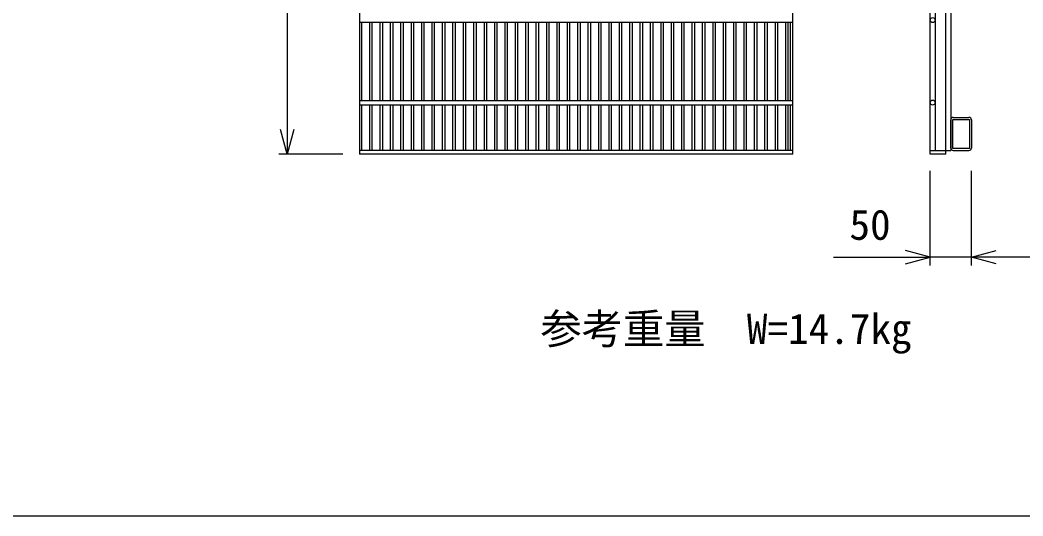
# Model space of a CAD drawing. Units: millimetres, scale not verified. Extents: x 12 to 21012, y 0 to 14850.
# Drawn here: x 13337 to 14552, y 7973 to 8573 of the extents above; entities that cross this region are included whole.
import ezdxf
from ezdxf.enums import TextEntityAlignment as Align

# ---------------------------------------------------------------- set-up
doc = ezdxf.new("R2010")
doc.units = ezdxf.units.MM
doc.header["$LTSCALE"] = 25
for name, color, linetype, lineweight in [('DIM', 7, 'Continuous', 25), ('HATCH', 6, 'Continuous', 25), ('TXT', 7, 'Continuous', 25)]:
    doc.layers.add(name, color=color, linetype=linetype, lineweight=lineweight)
doc.styles.add('ＭＳ ゴシック', font='')
doc.styles.get('ＭＳ ゴシック').set_extended_font_data('MS Gothic')

msp = doc.modelspace()

# ---------------------------------------------------------------- linework, layer by layer
at = {"layer": 'DIM'}
for p, q in [((13660.64, 8935.76), (13660.64, 8410.76)), ((13660.64, 8410.76), (13652.6, 8440.76)), ((13668.68, 8440.76), (13660.64, 8410.76)), ((13728.14, 8410.76), (13650.64, 8410.76)), ((14439.46, 8276.04), (14439.46, 8390.76)), ((14489.46, 8276.04), (14489.46, 8390.76)), ((14322.2, 8286.04), (14439.46, 8286.04)), ((14439.46, 8286.04), (14409.46, 8294.08)), ((14409.46, 8278), (14439.46, 8286.04)), ((14489.46, 8286.04), (14439.46, 8286.04)), ((14489.46, 8286.04), (14519.46, 8294.08)), ((14563.42, 8286.04), (14489.46, 8286.04)), ((14519.46, 8278), (14489.46, 8286.04))]:
    msp.add_line(p, q, dxfattribs=at)
at = {"layer": 'HATCH'}
for p, q in [((13748.14, 8935.76), (13748.14, 8410.76)), ((14273.14, 8410.76), (14273.14, 8935.76)), ((14439.46, 8410.76), (14439.46, 8935.76)), ((14445.46, 8931.26), (14445.46, 8415.26)), ((14458.46, 8410.76), (14458.46, 8935.76)), ((14464.46, 8931.26), (14464.46, 8415.26)), ((13748.14, 8570.76), (14273.14, 8570.76)), ((13751.14, 8475.76), (13751.14, 8570.76)), ((13760.73, 8475.76), (13760.73, 8570.76)), ((13763.73, 8475.76), (13763.73, 8570.76)), ((13773.32, 8475.76), (13773.32, 8570.76)), ((13776.32, 8475.76), (13776.32, 8570.76)), ((13785.91, 8475.76), (13785.91, 8570.76)), ((13788.91, 8475.76), (13788.91, 8570.76)), ((13798.5, 8475.76), (13798.5, 8570.76)), ((13801.5, 8475.76), (13801.5, 8570.76)), ((13811.09, 8475.76), (13811.09, 8570.76)), ((13814.09, 8475.76), (13814.09, 8570.76)), ((13823.68, 8475.76), (13823.68, 8570.76)), ((13826.68, 8475.76), (13826.68, 8570.76)), ((13836.27, 8475.76), (13836.27, 8570.76)), ((13839.27, 8475.76), (13839.27, 8570.76)), ((13848.86, 8475.76), (13848.86, 8570.76)), ((13851.86, 8475.76), (13851.86, 8570.76)), ((13861.45, 8475.76), (13861.45, 8570.76)), ((13864.45, 8475.76), (13864.45, 8570.76)), ((13874.04, 8475.76), (13874.04, 8570.76)), ((13877.04, 8475.76), (13877.04, 8570.76)), ((13886.86, 8475.76), (13886.86, 8570.76)), ((13889.86, 8475.76), (13889.86, 8570.76)), ((13899.45, 8475.76), (13899.45, 8570.76)), ((13902.45, 8475.76), (13902.45, 8570.76)), ((13912.04, 8475.76), (13912.04, 8570.76)), ((13915.04, 8475.76), (13915.04, 8570.76)), ((13924.63, 8475.76), (13924.63, 8570.76)), ((13927.63, 8475.76), (13927.63, 8570.76)), ((13937.22, 8475.76), (13937.22, 8570.76)), ((13940.22, 8475.76), (13940.22, 8570.76)), ((13949.81, 8475.76), (13949.81, 8570.76)), ((13952.81, 8475.76), (13952.81, 8570.76)), ((13962.4, 8475.76), (13962.4, 8570.76)), ((13965.4, 8475.76), (13965.4, 8570.76)), ((13974.99, 8475.76), (13974.99, 8570.76)), ((13977.99, 8475.76), (13977.99, 8570.76)), ((13987.58, 8475.76), (13987.58, 8570.76)), ((13990.58, 8475.76), (13990.58, 8570.76)), ((14000.17, 8475.76), (14000.17, 8570.76)), ((14003.17, 8475.76), (14003.17, 8570.76)), ((14012.76, 8475.76), (14012.76, 8570.76)), ((14015.76, 8475.76), (14015.76, 8570.76)), ((14025.35, 8475.76), (14025.35, 8570.76)), ((14028.35, 8475.76), (14028.35, 8570.76)), ((14037.94, 8475.76), (14037.94, 8570.76)), ((14040.94, 8475.76), (14040.94, 8570.76)), ((14050.53, 8475.76), (14050.53, 8570.76)), ((14053.53, 8475.76), (14053.53, 8570.76)), ((14063.12, 8475.76), (14063.12, 8570.76)), ((14066.12, 8475.76), (14066.12, 8570.76)), ((14075.71, 8475.76), (14075.71, 8570.76)), ((14078.71, 8475.76), (14078.71, 8570.76)), ((14088.3, 8475.76), (14088.3, 8570.76)), ((14091.3, 8475.76), (14091.3, 8570.76)), ((14100.88, 8475.76), (14100.88, 8570.76)), ((14103.88, 8475.76), (14103.88, 8570.76)), ((14113.47, 8475.76), (14113.47, 8570.76)), ((14116.47, 8475.76), (14116.47, 8570.76)), ((14126.06, 8475.76), (14126.06, 8570.76)), ((14129.06, 8475.76), (14129.06, 8570.76)), ((14138.65, 8475.76), (14138.65, 8570.76)), ((14141.65, 8475.76), (14141.65, 8570.76)), ((14151.24, 8475.76), (14151.24, 8570.76)), ((14154.24, 8475.76), (14154.24, 8570.76)), ((14163.83, 8475.76), (14163.83, 8570.76)), ((14166.83, 8475.76), (14166.83, 8570.76)), ((14176.42, 8475.76), (14176.42, 8570.76)), ((14179.42, 8475.76), (14179.42, 8570.76)), ((14189.01, 8475.76), (14189.01, 8570.76)), ((14192.01, 8475.76), (14192.01, 8570.76)), ((14201.6, 8475.76), (14201.6, 8570.76)), ((14204.6, 8475.76), (14204.6, 8570.76)), ((14214.19, 8475.76), (14214.19, 8570.76)), ((14217.19, 8475.76), (14217.19, 8570.76)), ((14226.78, 8475.76), (14226.78, 8570.76)), ((14229.78, 8475.76), (14229.78, 8570.76)), ((14239.37, 8475.76), (14239.37, 8570.76)), ((14242.37, 8475.76), (14242.37, 8570.76)), ((14251.96, 8475.76), (14251.96, 8570.76)), ((14254.96, 8475.76), (14254.96, 8570.76)), ((14264.55, 8475.76), (14264.55, 8570.76)), ((14267.55, 8475.76), (14267.55, 8570.76)), ((14270.14, 8475.76), (14270.14, 8570.76)), ((13748.14, 8475.76), (14273.14, 8475.76)), ((13748.14, 8470.76), (14273.14, 8470.76)), ((13751.14, 8415.26), (13751.14, 8470.76)), ((13760.73, 8415.26), (13760.73, 8470.76)), ((13763.73, 8415.26), (13763.73, 8470.76)), ((13773.32, 8415.26), (13773.32, 8470.76)), ((13776.32, 8415.26), (13776.32, 8470.76)), ((13785.91, 8415.26), (13785.91, 8470.76)), ((13788.91, 8415.26), (13788.91, 8470.76)), ((13798.5, 8415.26), (13798.5, 8470.76)), ((13801.5, 8415.26), (13801.5, 8470.76)), ((13811.09, 8415.26), (13811.09, 8470.76)), ((13814.09, 8415.26), (13814.09, 8470.76)), ((13823.68, 8415.26), (13823.68, 8470.76)), ((13826.68, 8415.26), (13826.68, 8470.76)), ((13836.27, 8415.26), (13836.27, 8470.76)), ((13839.27, 8415.26), (13839.27, 8470.76)), ((13848.86, 8415.26), (13848.86, 8470.76)), ((13851.86, 8415.26), (13851.86, 8470.76)), ((13861.45, 8415.26), (13861.45, 8470.76)), ((13864.45, 8415.26), (13864.45, 8470.76)), ((13874.04, 8415.26), (13874.04, 8470.76)), ((13877.04, 8415.26), (13877.04, 8470.76)), ((13886.86, 8415.26), (13886.86, 8470.76)), ((13889.86, 8415.26), (13889.86, 8470.76)), ((13899.45, 8415.26), (13899.45, 8470.76)), ((13902.45, 8415.26), (13902.45, 8470.76)), ((13912.04, 8415.26), (13912.04, 8470.76)), ((13915.04, 8415.26), (13915.04, 8470.76)), ((13924.63, 8415.26), (13924.63, 8470.76)), ((13927.63, 8415.26), (13927.63, 8470.76)), ((13937.22, 8415.26), (13937.22, 8470.76)), ((13940.22, 8415.26), (13940.22, 8470.76)), ((13949.81, 8415.26), (13949.81, 8470.76)), ((13952.81, 8415.26), (13952.81, 8470.76)), ((13962.4, 8415.26), (13962.4, 8470.76)), ((13965.4, 8415.26), (13965.4, 8470.76)), ((13974.99, 8415.26), (13974.99, 8470.76)), ((13977.99, 8415.26), (13977.99, 8470.76)), ((13987.58, 8415.26), (13987.58, 8470.76)), ((13990.58, 8415.26), (13990.58, 8470.76)), ((14000.17, 8415.26), (14000.17, 8470.76)), ((14003.17, 8415.26), (14003.17, 8470.76)), ((14012.76, 8415.26), (14012.76, 8470.76)), ((14015.76, 8415.26), (14015.76, 8470.76)), ((14025.35, 8415.26), (14025.35, 8470.76)), ((14028.35, 8415.26), (14028.35, 8470.76)), ((14037.94, 8415.26), (14037.94, 8470.76)), ((14040.94, 8415.26), (14040.94, 8470.76)), ((14050.53, 8415.26), (14050.53, 8470.76)), ((14053.53, 8415.26), (14053.53, 8470.76)), ((14063.12, 8415.26), (14063.12, 8470.76)), ((14066.12, 8415.26), (14066.12, 8470.76)), ((14075.71, 8415.26), (14075.71, 8470.76)), ((14078.71, 8415.26), (14078.71, 8470.76)), ((14088.3, 8415.26), (14088.3, 8470.76)), ((14091.3, 8415.26), (14091.3, 8470.76)), ((14100.88, 8415.26), (14100.88, 8470.76)), ((14103.88, 8415.26), (14103.88, 8470.76)), ((14113.47, 8415.26), (14113.47, 8470.76)), ((14116.47, 8415.26), (14116.47, 8470.76)), ((14126.06, 8415.26), (14126.06, 8470.76)), ((14129.06, 8415.26), (14129.06, 8470.76)), ((14138.65, 8415.26), (14138.65, 8470.76)), ((14141.65, 8415.26), (14141.65, 8470.76)), ((14151.24, 8415.26), (14151.24, 8470.76)), ((14154.24, 8415.26), (14154.24, 8470.76)), ((14163.83, 8415.26), (14163.83, 8470.76)), ((14166.83, 8415.26), (14166.83, 8470.76)), ((14176.42, 8415.26), (14176.42, 8470.76)), ((14179.42, 8415.26), (14179.42, 8470.76)), ((14189.01, 8415.26), (14189.01, 8470.76)), ((14192.01, 8415.26), (14192.01, 8470.76)), ((14201.6, 8415.26), (14201.6, 8470.76)), ((14204.6, 8415.26), (14204.6, 8470.76)), ((14214.19, 8415.26), (14214.19, 8470.76)), ((14217.19, 8415.26), (14217.19, 8470.76)), ((14226.78, 8415.26), (14226.78, 8470.76)), ((14229.78, 8415.26), (14229.78, 8470.76)), ((14239.37, 8415.26), (14239.37, 8470.76)), ((14242.37, 8415.26), (14242.37, 8470.76)), ((14251.96, 8415.26), (14251.96, 8470.76)), ((14254.96, 8415.26), (14254.96, 8470.76)), ((14264.55, 8415.26), (14264.55, 8470.76)), ((14267.55, 8415.26), (14267.55, 8470.76)), ((14270.14, 8415.26), (14270.14, 8470.76)), ((14467.46, 8455.26), (14486.46, 8455.26)), ((14464.46, 8418.26), (14464.46, 8452.26)), ((14466.76, 8452.96), (14487.16, 8452.96)), ((14466.76, 8417.56), (14466.76, 8452.96)), ((14487.16, 8452.96), (14487.16, 8417.56)), ((14489.46, 8452.26), (14489.46, 8418.26)), ((14273.14, 8415.26), (13748.14, 8415.26)), ((14273.14, 8410.76), (13748.14, 8410.76)), ((14439.46, 8415.26), (14464.46, 8415.26)), ((14458.46, 8410.76), (14439.46, 8410.76)), ((14487.16, 8417.56), (14466.76, 8417.56)), ((14467.46, 8415.26), (14486.46, 8415.26))]:
    msp.add_line(p, q, dxfattribs=at)
for centre in [(14442.46, 8573.26), (14442.46, 8473.26)]:
    msp.add_circle(centre, 3, dxfattribs=at)
for centre, start, end in [((14467.46, 8452.26), 90, 180), ((14486.46, 8452.26), 0, 90), ((14467.46, 8418.26), 180, 270), ((14486.46, 8418.26), 270, 0)]:
    msp.add_arc(centre, 3, start, end, dxfattribs=at)
at = {"layer": 'TXT'}
msp.add_line((9362.5, 7972.57), (18762.5, 7972.57), dxfattribs=at)

# ---------------------------------------------------------------- texts
at = {"layer": 'DIM', "style": 'ＭＳ ゴシック'}
for s, p in [('50', (14341.71, 8296.04)), ('参考重量\u3000W=14.7kg', (13967.41, 8170.02))]:
    msp.add_text(s, height=36.66, dxfattribs=at).set_placement(p, align=Align.BOTTOM_LEFT)

doc.saveas('drawing.dxf')
